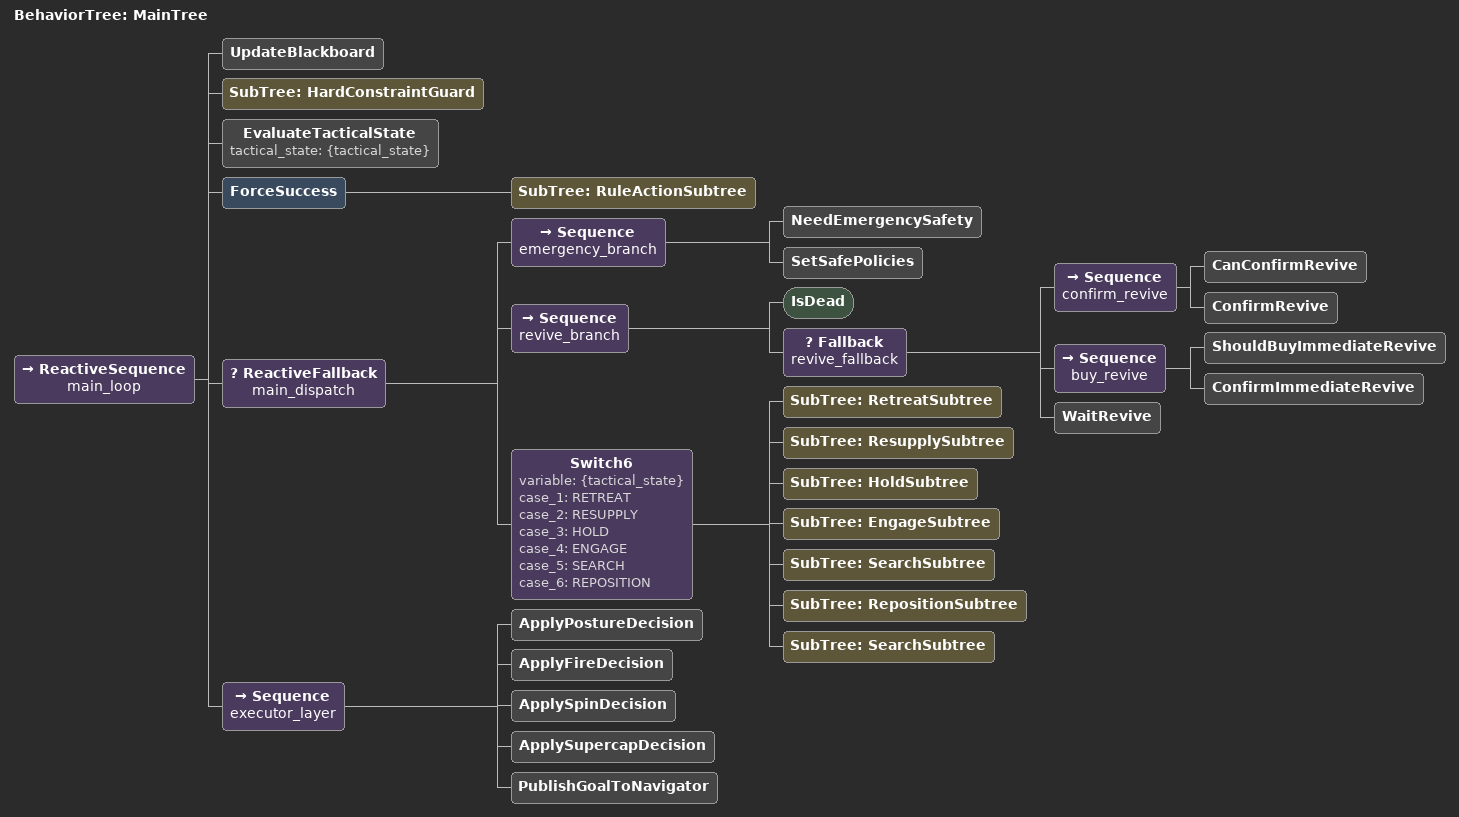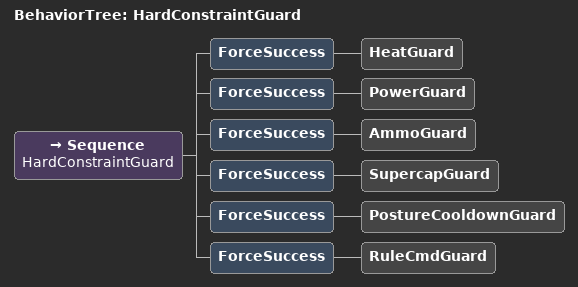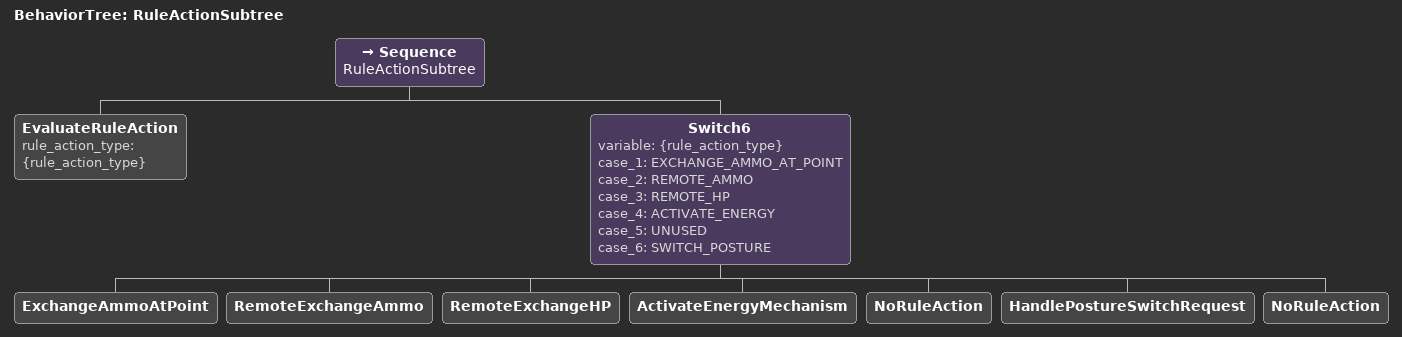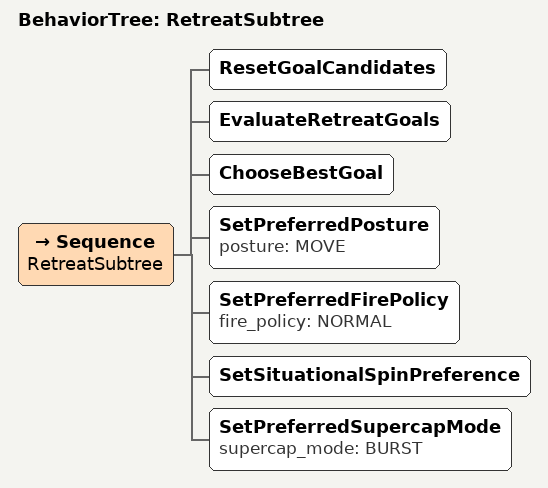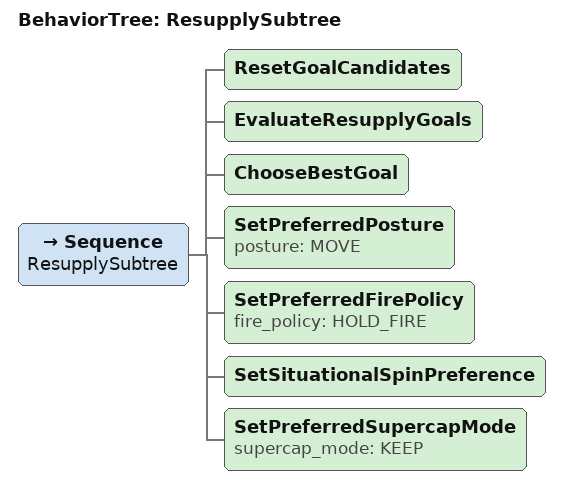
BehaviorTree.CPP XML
<BehaviorTree ID="MainTree">
    <ReactiveSequence name="main_loop">
        <UpdateBlackboard/>
        <SubTree ID="HardConstraintGuard"/>
        <EvaluateTacticalState tactical_state="{tactical_state}"/>
        <ForceSuccess>
            <SubTree ID="RuleActionSubtree"/>
        </ForceSuccess>
        <ReactiveFallback name="main_dispatch">
            <Sequence name="emergency_branch">
                <NeedEmergencySafety/>
                <SetSafePolicies/>
            </Sequence>
            <Sequence name="revive_branch">
                <IsDead/>
                <Fallback name="revive_fallback">
                    <Sequence name="confirm_revive">
                        <CanConfirmRevive/>
                        <ConfirmRevive/>
                    </Sequence>
                    <Sequence name="buy_revive">
                        <ShouldBuyImmediateRevive/>
                        <ConfirmImmediateRevive/>
                    </Sequence>
                    <WaitRevive/>
                </Fallback>
            </Sequence>
            <Switch6 variable="{tactical_state}" case_1="RETREAT" case_2="RESUPPLY" case_3="HOLD" case_4="ENGAGE" case_5="SEARCH" case_6="REPOSITION">
                <SubTree ID="RetreatSubtree"/>
                <SubTree ID="ResupplySubtree"/>
                <SubTree ID="HoldSubtree"/>
                <SubTree ID="EngageSubtree"/>
                <SubTree ID="SearchSubtree"/>
                <SubTree ID="RepositionSubtree"/>
                <SubTree ID="SearchSubtree"/>
            </Switch6>
        </ReactiveFallback>
        <Sequence name="executor_layer">
            <ApplyPostureDecision/>
            <ApplyFireDecision/>
            <ApplySpinDecision/>
            <ApplySupercapDecision/>
            <PublishGoalToNavigator/>
        </Sequence>
    </ReactiveSequence>
</BehaviorTree>

<BehaviorTree ID="HardConstraintGuard">
    <Sequence name="HardConstraintGuard">
        <ForceSuccess>
            <HeatGuard/>
        </ForceSuccess>
        <ForceSuccess>
            <PowerGuard/>
        </ForceSuccess>
        <ForceSuccess>
            <AmmoGuard/>
        </ForceSuccess>
        <ForceSuccess>
            <SupercapGuard/>
        </ForceSuccess>
        <ForceSuccess>
            <PostureCooldownGuard/>
        </ForceSuccess>
        <ForceSuccess>
            <RuleCmdGuard/>
        </ForceSuccess>
    </Sequence>
</BehaviorTree>

<BehaviorTree ID="RuleActionSubtree">
    <Sequence name="RuleActionSubtree">
        <EvaluateRuleAction rule_action_type="{rule_action_type}"/>
        <Switch6 variable="{rule_action_type}" case_1="EXCHANGE_AMMO_AT_POINT" case_2="REMOTE_AMMO" case_3="REMOTE_HP" case_4="ACTIVATE_ENERGY" case_5="UNUSED" case_6="SWITCH_POSTURE">
            <ExchangeAmmoAtPoint/>
            <RemoteExchangeAmmo/>
            <RemoteExchangeHP/>
            <ActivateEnergyMechanism/>
            <NoRuleAction/>
            <HandlePostureSwitchRequest/>
            <NoRuleAction/>
        </Switch6>
    </Sequence>
</BehaviorTree>

<BehaviorTree ID="RetreatSubtree">
    <Sequence name="RetreatSubtree">
        <ResetGoalCandidates/>
        <EvaluateRetreatGoals/>
        <ChooseBestGoal/>
        <SetPreferredPosture posture="MOVE"/>
        <SetPreferredFirePolicy fire_policy="NORMAL"/>
        <SetSituationalSpinPreference/>
        <SetPreferredSupercapMode supercap_mode="BURST"/>
    </Sequence>
</BehaviorTree>

<BehaviorTree ID="ResupplySubtree">
    <Sequence name="ResupplySubtree">
        <ResetGoalCandidates/>
        <EvaluateResupplyGoals/>
        <ChooseBestGoal/>
        <SetPreferredPosture posture="MOVE"/>
        <SetPreferredFirePolicy fire_policy="HOLD_FIRE"/>
        <SetSituationalSpinPreference/>
        <SetPreferredSupercapMode supercap_mode="KEEP"/>
    </Sequence>
</BehaviorTree>
